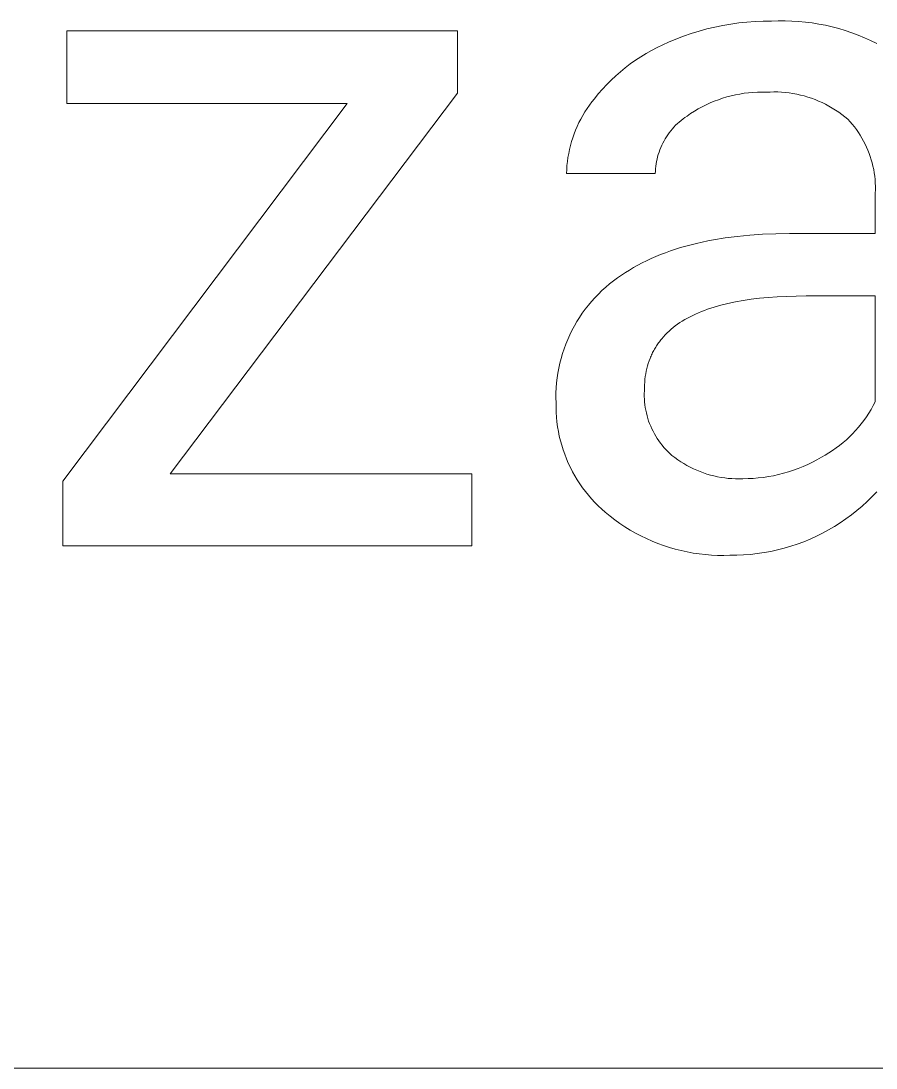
# Model space of a CAD drawing. Header units: millimetres. Extents: x -962 to 3068, y -237 to 2578.
# Drawn here: x 1921.9 to 1969, y -12 to 45.6 of the extents above; entities that cross this region are included whole.
import ezdxf

# ---------------------------------------------------------------- set-up
doc = ezdxf.new("R2010")
doc.units = ezdxf.units.MM
doc.header["$MEASUREMENT"] = 0
doc.layers.add('Domyślny', color=7, linetype='Continuous', true_color=0x000000)

msp = doc.modelspace()

# ---------------------------------------------------------------- linework, layer by layer
at = {"layer": 'Domyślny', "color": 18, "lineweight": 15, "true_color": 0x000000}
for p, q in [((1961.456, 45.528), (1961.901, 45.573)), ((1961.901, 45.573), (1962.348, 45.604)), ((1962.348, 45.604), (1962.796, 45.62)), ((1962.796, 45.62), (1963.244, 45.622)), ((1963.244, 45.622), (1963.618, 45.638)), ((1963.618, 45.638), (1963.993, 45.641)), ((1963.993, 45.641), (1964.367, 45.632)), ((1964.367, 45.632), (1964.741, 45.611)), ((1964.741, 45.611), (1965.114, 45.577)), ((1965.114, 45.577), (1965.486, 45.53)), ((1924.476, 41.092), (1924.476, 45.092)), ((1924.476, 45.092), (1945.976, 45.092)), ((1945.976, 45.092), (1945.976, 41.656)), ((1958.835, 44.948), (1959.263, 45.081)), ((1959.263, 45.081), (1959.695, 45.199)), ((1959.695, 45.199), (1960.131, 45.303)), ((1960.131, 45.303), (1960.57, 45.393)), ((1960.57, 45.393), (1961.012, 45.467)), ((1961.012, 45.467), (1961.456, 45.528)), ((1965.486, 45.53), (1965.856, 45.471)), ((1965.856, 45.471), (1966.223, 45.4)), ((1966.223, 45.4), (1966.588, 45.317)), ((1966.588, 45.317), (1966.95, 45.221)), ((1966.95, 45.221), (1967.309, 45.114)), ((1967.309, 45.114), (1967.664, 44.994)), ((1967.664, 44.994), (1968.015, 44.863)), ((1957.264, 44.328), (1957.581, 44.467)), ((1957.581, 44.467), (1957.993, 44.642)), ((1957.993, 44.642), (1958.412, 44.802)), ((1958.412, 44.802), (1958.835, 44.948)), ((1968.015, 44.863), (1968.361, 44.72)), ((1968.361, 44.72), (1968.702, 44.565)), ((1968.702, 44.565), (1969.038, 44.4)), ((1956.05, 43.667), (1956.345, 43.847)), ((1956.345, 43.847), (1956.646, 44.018)), ((1956.646, 44.018), (1956.952, 44.178)), ((1956.952, 44.178), (1957.264, 44.328)), ((1955.205, 43.066), (1955.48, 43.276)), ((1955.48, 43.276), (1955.762, 43.476)), ((1955.762, 43.476), (1956.05, 43.667)), ((1954.677, 42.619), (1954.937, 42.847)), ((1954.937, 42.847), (1955.205, 43.066)), ((1953.945, 41.884), (1954.181, 42.137)), ((1954.181, 42.137), (1954.425, 42.382)), ((1954.425, 42.382), (1954.677, 42.619)), ((1945.976, 41.656), (1930.166, 20.693)), ((1953.501, 41.354), (1953.718, 41.623)), ((1953.718, 41.623), (1953.945, 41.884)), ((1961.025, 41.517), (1960.789, 41.455)), ((1961.263, 41.572), (1961.025, 41.517)), ((1961.503, 41.617), (1961.263, 41.572)), ((1961.744, 41.655), (1961.503, 41.617)), ((1961.987, 41.684), (1961.744, 41.655)), ((1962.23, 41.705), (1961.987, 41.684)), ((1962.474, 41.717), (1962.23, 41.705)), ((1962.718, 41.721), (1962.474, 41.717)), ((1962.962, 41.716), (1962.718, 41.721)), ((1963.173, 41.728), (1962.962, 41.716)), ((1963.383, 41.732), (1963.173, 41.728)), ((1963.594, 41.729), (1963.383, 41.732)), ((1963.805, 41.719), (1963.594, 41.729)), ((1964.015, 41.702), (1963.805, 41.719)), ((1964.224, 41.678), (1964.015, 41.702)), ((1964.432, 41.646), (1964.224, 41.678)), ((1964.639, 41.608), (1964.432, 41.646)), ((1964.845, 41.562), (1964.639, 41.608)), ((1965.049, 41.51), (1964.845, 41.562)), ((1924.248, 20.304), (1939.896, 41.092)), ((1939.896, 41.092), (1924.476, 41.092)), ((1953.1, 40.815), (1953.228, 40.999)), ((1953.228, 40.999), (1953.361, 41.179)), ((1953.361, 41.179), (1953.501, 41.354)), ((1959.649, 41.023), (1959.431, 40.913)), ((1959.871, 41.125), (1959.649, 41.023)), ((1960.096, 41.22), (1959.871, 41.125)), ((1960.324, 41.306), (1960.096, 41.22)), ((1960.556, 41.385), (1960.324, 41.306)), ((1960.789, 41.455), (1960.556, 41.385)), ((1965.251, 41.45), (1965.049, 41.51)), ((1965.451, 41.383), (1965.251, 41.45)), ((1965.649, 41.31), (1965.451, 41.383)), ((1965.844, 41.23), (1965.649, 41.31)), ((1966.036, 41.144), (1965.844, 41.23)), ((1966.225, 41.051), (1966.036, 41.144)), ((1966.411, 40.951), (1966.225, 41.051)), ((1966.593, 40.845), (1966.411, 40.951)), ((1952.756, 40.239), (1952.864, 40.435)), ((1952.864, 40.435), (1952.979, 40.627)), ((1952.979, 40.627), (1953.1, 40.815)), ((1958.6, 40.401), (1958.489, 40.326)), ((1958.801, 40.54), (1958.6, 40.401)), ((1959.007, 40.672), (1958.801, 40.54)), ((1959.217, 40.796), (1959.007, 40.672)), ((1959.431, 40.913), (1959.217, 40.796)), ((1966.772, 40.733), (1966.593, 40.845)), ((1966.946, 40.615), (1966.772, 40.733)), ((1967.117, 40.491), (1966.946, 40.615)), ((1967.283, 40.362), (1967.117, 40.491)), ((1952.47, 39.631), (1952.559, 39.837)), ((1952.559, 39.837), (1952.654, 40.04)), ((1952.654, 40.04), (1952.756, 40.239)), ((1957.883, 39.796), (1957.794, 39.695)), ((1957.976, 39.893), (1957.883, 39.796)), ((1958.073, 39.986), (1957.976, 39.893)), ((1958.172, 40.076), (1958.073, 39.986)), ((1958.275, 40.163), (1958.172, 40.076)), ((1958.381, 40.246), (1958.275, 40.163)), ((1958.489, 40.326), (1958.381, 40.246)), ((1967.445, 40.227), (1967.283, 40.362)), ((1967.571, 40.09), (1967.445, 40.227)), ((1967.693, 39.95), (1967.571, 40.09)), ((1967.81, 39.805), (1967.693, 39.95)), ((1967.922, 39.657), (1967.81, 39.805)), ((1952.247, 38.998), (1952.315, 39.211)), ((1952.315, 39.211), (1952.389, 39.423)), ((1952.389, 39.423), (1952.47, 39.631)), ((1957.471, 39.265), (1957.401, 39.151)), ((1957.546, 39.377), (1957.471, 39.265)), ((1957.625, 39.486), (1957.546, 39.377)), ((1957.708, 39.592), (1957.625, 39.486)), ((1957.794, 39.695), (1957.708, 39.592)), ((1968.029, 39.505), (1967.922, 39.657)), ((1968.13, 39.349), (1968.029, 39.505)), ((1968.226, 39.19), (1968.13, 39.349)), ((1952.134, 38.565), (1952.187, 38.782)), ((1952.187, 38.782), (1952.247, 38.998)), ((1957.158, 38.672), (1957.108, 38.547)), ((1957.212, 38.795), (1957.158, 38.672)), ((1957.271, 38.916), (1957.212, 38.795)), ((1957.334, 39.035), (1957.271, 38.916)), ((1957.401, 39.151), (1957.334, 39.035)), ((1968.317, 39.027), (1968.226, 39.19)), ((1968.402, 38.862), (1968.317, 39.027)), ((1968.482, 38.694), (1968.402, 38.862)), ((1968.556, 38.523), (1968.482, 38.694)), ((1952.019, 37.903), (1952.05, 38.125)), ((1952.05, 38.125), (1952.088, 38.346)), ((1952.088, 38.346), (1952.134, 38.565)), ((1956.984, 38.164), (1956.952, 38.033)), ((1957.021, 38.293), (1956.984, 38.164)), ((1957.062, 38.421), (1957.021, 38.293)), ((1957.108, 38.547), (1957.062, 38.421)), ((1968.624, 38.35), (1968.556, 38.523)), ((1968.686, 38.175), (1968.624, 38.35)), ((1968.742, 37.998), (1968.686, 38.175)), ((1951.979, 37.458), (1951.996, 37.681)), ((1951.996, 37.681), (1952.019, 37.903)), ((1956.869, 37.502), (1956.86, 37.368)), ((1956.883, 37.636), (1956.869, 37.502)), ((1956.901, 37.769), (1956.883, 37.636)), ((1956.924, 37.902), (1956.901, 37.769)), ((1956.952, 38.033), (1956.924, 37.902)), ((1968.792, 37.819), (1968.742, 37.998)), ((1968.835, 37.638), (1968.792, 37.819)), ((1968.873, 37.456), (1968.835, 37.638)), ((1951.971, 37.234), (1951.979, 37.458)), ((1956.856, 37.234), (1951.971, 37.234)), ((1956.86, 37.368), (1956.856, 37.234)), ((1968.905, 37.273), (1968.873, 37.456)), ((1968.93, 37.088), (1968.905, 37.273)), ((1968.949, 36.903), (1968.93, 37.088)), ((1968.961, 36.718), (1968.949, 36.903)), ((1968.968, 36.532), (1968.961, 36.718)), ((1968.961, 36.16), (1968.968, 36.346)), ((1968.968, 36.346), (1968.968, 36.532)), ((1968.961, 33.932), (1968.961, 36.16)), ((1959.126, 33.394), (1959.43, 33.463)), ((1959.43, 33.463), (1959.739, 33.528)), ((1959.739, 33.528), (1960.053, 33.588)), ((1960.053, 33.588), (1960.698, 33.693)), ((1960.698, 33.693), (1961.364, 33.779)), ((1961.364, 33.779), (1962.051, 33.846)), ((1962.051, 33.846), (1962.759, 33.894)), ((1962.759, 33.894), (1963.488, 33.923)), ((1963.488, 33.923), (1964.237, 33.932)), ((1964.237, 33.932), (1968.961, 33.932)), ((1957.147, 32.776), (1957.414, 32.878)), ((1957.414, 32.878), (1957.686, 32.976)), ((1957.686, 32.976), (1957.963, 33.069)), ((1957.963, 33.069), (1958.246, 33.158)), ((1958.246, 33.158), (1958.534, 33.241)), ((1958.534, 33.241), (1958.827, 33.32)), ((1958.827, 33.32), (1959.126, 33.394)), ((1955.894, 32.192), (1956.134, 32.318)), ((1956.134, 32.318), (1956.379, 32.44)), ((1956.379, 32.44), (1956.63, 32.557)), ((1956.63, 32.557), (1956.886, 32.669)), ((1956.886, 32.669), (1957.147, 32.776)), ((1954.988, 31.64), (1955.207, 31.785)), ((1955.207, 31.785), (1955.43, 31.925)), ((1955.43, 31.925), (1955.659, 32.061)), ((1955.659, 32.061), (1955.894, 32.192)), ((1954.126, 30.978), (1954.337, 31.156)), ((1954.337, 31.156), (1954.553, 31.327)), ((1954.553, 31.327), (1954.776, 31.49)), ((1954.776, 31.49), (1954.988, 31.64)), ((1953.532, 30.402), (1953.724, 30.601)), ((1953.724, 30.601), (1953.921, 30.793)), ((1953.921, 30.793), (1954.126, 30.978)), ((1953.001, 29.768), (1953.171, 29.986)), ((1953.171, 29.986), (1953.348, 30.197)), ((1953.348, 30.197), (1953.532, 30.402)), ((1960.462, 29.989), (1960.273, 29.937)), ((1960.854, 30.085), (1960.462, 29.989)), ((1961.263, 30.172), (1960.854, 30.085)), ((1961.689, 30.248), (1961.263, 30.172)), ((1962.133, 30.314), (1961.689, 30.248)), ((1962.594, 30.37), (1962.133, 30.314)), ((1963.073, 30.415), (1962.594, 30.37)), ((1963.57, 30.451), (1963.073, 30.415)), ((1964.083, 30.476), (1963.57, 30.451)), ((1964.615, 30.492), (1964.083, 30.476)), ((1965.163, 30.497), (1964.615, 30.492)), ((1968.961, 30.497), (1965.163, 30.497)), ((1968.961, 24.672), (1968.961, 30.497)), ((1952.685, 29.317), (1952.839, 29.545)), ((1952.839, 29.545), (1953.001, 29.768)), ((1958.915, 29.428), (1958.765, 29.353)), ((1959.07, 29.5), (1958.915, 29.428)), ((1959.228, 29.57), (1959.07, 29.5)), ((1959.392, 29.638), (1959.228, 29.57)), ((1959.559, 29.703), (1959.392, 29.638)), ((1959.731, 29.765), (1959.559, 29.703)), ((1959.907, 29.825), (1959.731, 29.765)), ((1960.088, 29.882), (1959.907, 29.825)), ((1960.273, 29.937), (1960.088, 29.882)), ((1952.27, 28.601), (1952.4, 28.844)), ((1952.4, 28.844), (1952.538, 29.083)), ((1952.538, 29.083), (1952.685, 29.317)), ((1957.956, 28.849), (1957.837, 28.756)), ((1958.08, 28.939), (1957.956, 28.849)), ((1958.208, 29.027), (1958.08, 28.939)), ((1958.341, 29.112), (1958.208, 29.027)), ((1958.478, 29.195), (1958.341, 29.112)), ((1958.619, 29.275), (1958.478, 29.195)), ((1958.765, 29.353), (1958.619, 29.275)), ((1952.035, 28.102), (1952.148, 28.354)), ((1952.148, 28.354), (1952.27, 28.601)), ((1957.402, 28.358), (1957.304, 28.252)), ((1957.504, 28.461), (1957.402, 28.358)), ((1957.61, 28.562), (1957.504, 28.461)), ((1957.721, 28.66), (1957.61, 28.562)), ((1957.837, 28.756), (1957.721, 28.66)), ((1951.836, 27.588), (1951.931, 27.847)), ((1951.931, 27.847), (1952.035, 28.102)), ((1956.88, 27.685), (1956.844, 27.625)), ((1956.917, 27.745), (1956.88, 27.685)), ((1956.956, 27.804), (1956.917, 27.745)), ((1956.996, 27.862), (1956.956, 27.804)), ((1957.036, 27.92), (1956.996, 27.862)), ((1957.078, 27.977), (1957.036, 27.92)), ((1957.121, 28.033), (1957.078, 27.977)), ((1957.165, 28.089), (1957.121, 28.033)), ((1957.21, 28.144), (1957.165, 28.089)), ((1957.304, 28.252), (1957.21, 28.144)), ((1951.672, 27.062), (1951.749, 27.326)), ((1951.749, 27.326), (1951.836, 27.588)), ((1956.591, 27.12), (1956.565, 27.054)), ((1956.619, 27.185), (1956.591, 27.12)), ((1956.648, 27.25), (1956.619, 27.185)), ((1956.678, 27.314), (1956.648, 27.25)), ((1956.709, 27.377), (1956.678, 27.314)), ((1956.741, 27.44), (1956.709, 27.377)), ((1956.774, 27.502), (1956.741, 27.44)), ((1956.808, 27.564), (1956.774, 27.502)), ((1956.844, 27.625), (1956.808, 27.564)), ((1951.494, 26.254), (1951.544, 26.525)), ((1951.544, 26.525), (1951.603, 26.794)), ((1951.603, 26.794), (1951.672, 27.062)), ((1956.428, 26.644), (1956.391, 26.502)), ((1956.469, 26.783), (1956.428, 26.644)), ((1956.515, 26.92), (1956.469, 26.783)), ((1956.565, 27.054), (1956.515, 26.92)), ((1951.423, 25.707), (1951.454, 25.981)), ((1951.454, 25.981), (1951.494, 26.254)), ((1956.306, 26.062), (1956.287, 25.91)), ((1956.33, 26.211), (1956.306, 26.062)), ((1956.358, 26.358), (1956.33, 26.211)), ((1956.391, 26.502), (1956.358, 26.358)), ((1951.389, 25.156), (1951.401, 25.432)), ((1951.401, 25.432), (1951.423, 25.707)), ((1956.254, 25.438), (1956.252, 25.276)), ((1956.261, 25.598), (1956.254, 25.438)), ((1956.271, 25.755), (1956.261, 25.598)), ((1956.287, 25.91), (1956.271, 25.755)), ((1951.387, 24.881), (1951.389, 25.156)), ((1951.394, 24.605), (1951.387, 24.881)), ((1956.252, 25.276), (1956.247, 25.122)), ((1956.247, 25.122), (1956.247, 24.968)), ((1956.247, 24.968), (1956.253, 24.815)), ((1956.253, 24.815), (1956.264, 24.661)), ((1951.392, 24.343), (1951.394, 24.605)), ((1951.4, 24.081), (1951.392, 24.343)), ((1956.264, 24.661), (1956.281, 24.508)), ((1956.281, 24.508), (1956.303, 24.356)), ((1956.303, 24.356), (1956.33, 24.204)), ((1968.606, 24.044), (1968.732, 24.25)), ((1968.732, 24.25), (1968.85, 24.459)), ((1968.85, 24.459), (1968.961, 24.672)), ((1951.417, 23.819), (1951.4, 24.081)), ((1951.442, 23.558), (1951.417, 23.819)), ((1956.33, 24.204), (1956.362, 24.054)), ((1956.362, 24.054), (1956.4, 23.905)), ((1956.4, 23.905), (1956.443, 23.757)), ((1956.443, 23.757), (1956.49, 23.611)), ((1968.189, 23.456), (1968.335, 23.647)), ((1968.335, 23.647), (1968.474, 23.844)), ((1968.474, 23.844), (1968.606, 24.044)), ((1951.477, 23.298), (1951.442, 23.558)), ((1951.52, 23.039), (1951.477, 23.298)), ((1956.49, 23.611), (1956.543, 23.466)), ((1956.543, 23.466), (1956.601, 23.323)), ((1956.601, 23.323), (1956.664, 23.183)), ((1956.664, 23.183), (1956.732, 23.045)), ((1967.714, 22.913), (1967.879, 23.089)), ((1967.879, 23.089), (1968.037, 23.27)), ((1968.037, 23.27), (1968.189, 23.456)), ((1951.573, 22.782), (1951.52, 23.039)), ((1951.634, 22.527), (1951.573, 22.782)), ((1951.704, 22.275), (1951.634, 22.527)), ((1956.732, 23.045), (1956.804, 22.909)), ((1956.804, 22.909), (1956.881, 22.776)), ((1956.881, 22.776), (1956.963, 22.645)), ((1956.963, 22.645), (1957.049, 22.518)), ((1957.049, 22.518), (1957.14, 22.393)), ((1967.187, 22.422), (1967.368, 22.58)), ((1967.368, 22.58), (1967.544, 22.743)), ((1967.544, 22.743), (1967.714, 22.913)), ((1951.782, 22.024), (1951.704, 22.275)), ((1951.869, 21.777), (1951.782, 22.024)), ((1957.14, 22.393), (1957.234, 22.272)), ((1957.234, 22.272), (1957.333, 22.154)), ((1957.333, 22.154), (1957.436, 22.04)), ((1957.436, 22.04), (1957.543, 21.929)), ((1957.543, 21.929), (1957.654, 21.823)), ((1966.41, 21.855), (1966.612, 21.987)), ((1966.612, 21.987), (1966.808, 22.125)), ((1966.808, 22.125), (1967, 22.27)), ((1967, 22.27), (1967.187, 22.422)), ((1951.964, 21.533), (1951.869, 21.777)), ((1952.068, 21.292), (1951.964, 21.533)), ((1957.654, 21.823), (1957.768, 21.72)), ((1957.768, 21.72), (1957.926, 21.597)), ((1957.926, 21.597), (1958.089, 21.48)), ((1958.089, 21.48), (1958.255, 21.368)), ((1958.255, 21.368), (1958.424, 21.262)), ((1965.243, 21.216), (1965.498, 21.34)), ((1965.498, 21.34), (1965.749, 21.472)), ((1965.749, 21.472), (1965.995, 21.612)), ((1965.995, 21.612), (1966.205, 21.73)), ((1966.205, 21.73), (1966.41, 21.855)), ((1952.18, 21.055), (1952.068, 21.292)), ((1952.3, 20.821), (1952.18, 21.055)), ((1952.428, 20.592), (1952.3, 20.821)), ((1958.424, 21.262), (1958.598, 21.162)), ((1958.598, 21.162), (1958.774, 21.068)), ((1958.774, 21.068), (1958.954, 20.98)), ((1958.954, 20.98), (1959.136, 20.898)), ((1959.136, 20.898), (1959.322, 20.823)), ((1959.322, 20.823), (1959.51, 20.753)), ((1963.914, 20.73), (1964.186, 20.809)), ((1964.186, 20.809), (1964.456, 20.898)), ((1964.456, 20.898), (1964.722, 20.995)), ((1964.722, 20.995), (1964.984, 21.101)), ((1964.984, 21.101), (1965.243, 21.216)), ((1924.248, 16.734), (1924.248, 20.304)), ((1930.166, 20.693), (1946.754, 20.693)), ((1946.754, 20.693), (1946.754, 16.734)), ((1952.563, 20.368), (1952.428, 20.592)), ((1952.707, 20.148), (1952.563, 20.368)), ((1959.51, 20.753), (1959.7, 20.691)), ((1959.7, 20.691), (1959.892, 20.635)), ((1959.892, 20.635), (1960.085, 20.585)), ((1960.085, 20.585), (1960.281, 20.542)), ((1960.281, 20.542), (1960.478, 20.506)), ((1960.478, 20.506), (1960.676, 20.476)), ((1960.676, 20.476), (1960.874, 20.454)), ((1960.874, 20.454), (1961.074, 20.438)), ((1961.074, 20.438), (1961.274, 20.429)), ((1961.274, 20.429), (1961.474, 20.427)), ((1961.474, 20.427), (1961.674, 20.431)), ((1961.674, 20.431), (1961.957, 20.436)), ((1961.957, 20.436), (1962.24, 20.449)), ((1962.24, 20.449), (1962.523, 20.473)), ((1962.523, 20.473), (1962.804, 20.505)), ((1962.804, 20.505), (1963.084, 20.548)), ((1963.084, 20.548), (1963.363, 20.599)), ((1963.363, 20.599), (1963.64, 20.66)), ((1963.64, 20.66), (1963.914, 20.73)), ((1952.857, 19.934), (1952.707, 20.148)), ((1953.015, 19.724), (1952.857, 19.934)), ((1953.18, 19.52), (1953.015, 19.724)), ((1969.042, 19.72), (1968.781, 19.446)), ((1953.352, 19.322), (1953.18, 19.52)), ((1953.531, 19.13), (1953.352, 19.322)), ((1953.716, 18.945), (1953.531, 19.13)), ((1968.512, 19.182), (1968.233, 18.927)), ((1968.781, 19.446), (1968.512, 19.182)), ((1953.907, 18.765), (1953.716, 18.945)), ((1954.105, 18.593), (1953.907, 18.765)), ((1954.365, 18.377), (1954.105, 18.593)), ((1967.945, 18.682), (1967.649, 18.447)), ((1968.233, 18.927), (1967.945, 18.682)), ((1954.632, 18.171), (1954.365, 18.377)), ((1954.907, 17.974), (1954.632, 18.171)), ((1955.187, 17.787), (1954.907, 17.974)), ((1967.033, 18.009), (1966.715, 17.806)), ((1967.345, 18.222), (1967.033, 18.009)), ((1967.649, 18.447), (1967.345, 18.222)), ((1955.474, 17.609), (1955.187, 17.787)), ((1955.767, 17.441), (1955.474, 17.609)), ((1956.066, 17.283), (1955.767, 17.441)), ((1966.057, 17.435), (1965.718, 17.266)), ((1966.389, 17.615), (1966.057, 17.435)), ((1966.715, 17.806), (1966.389, 17.615)), ((1946.754, 16.734), (1924.248, 16.734)), ((1956.37, 17.135), (1956.066, 17.283)), ((1956.678, 16.998), (1956.37, 17.135)), ((1956.991, 16.871), (1956.678, 16.998)), ((1957.308, 16.755), (1956.991, 16.871)), ((1957.629, 16.65), (1957.308, 16.755)), ((1964.671, 16.834), (1964.313, 16.714)), ((1965.025, 16.966), (1964.671, 16.834)), ((1965.374, 17.11), (1965.025, 16.966)), ((1965.718, 17.266), (1965.374, 17.11)), ((1957.954, 16.556), (1957.629, 16.65)), ((1958.281, 16.473), (1957.954, 16.556)), ((1958.611, 16.401), (1958.281, 16.473)), ((1958.943, 16.341), (1958.611, 16.401)), ((1959.277, 16.291), (1958.943, 16.341)), ((1959.613, 16.254), (1959.277, 16.291)), ((1959.95, 16.227), (1959.613, 16.254)), ((1960.287, 16.212), (1959.95, 16.227)), ((1960.625, 16.209), (1960.287, 16.212)), ((1960.963, 16.217), (1960.625, 16.209)), ((1961.34, 16.22), (1960.963, 16.217)), ((1961.718, 16.236), (1961.34, 16.22)), ((1962.095, 16.265), (1961.718, 16.236)), ((1962.47, 16.308), (1962.095, 16.265)), ((1962.844, 16.363), (1962.47, 16.308)), ((1963.215, 16.432), (1962.844, 16.363)), ((1963.584, 16.513), (1963.215, 16.432)), ((1963.95, 16.607), (1963.584, 16.513)), ((1964.313, 16.714), (1963.95, 16.607)), ((1544.743, -12.02), (3067.792, -12.02))]:
    msp.add_line(p, q, dxfattribs=at)

doc.saveas('drawing.dxf')
